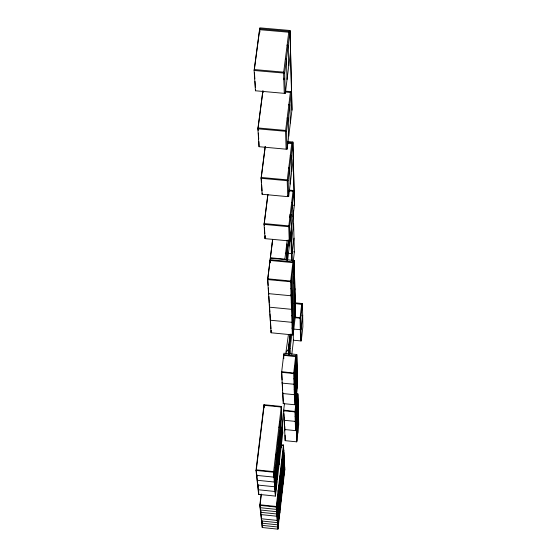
<?xml version="1.0" encoding="UTF-8"?>
<svg xmlns="http://www.w3.org/2000/svg" width="557" height="557" viewBox="0 0 557 557"><rect width="100%" height="100%" fill="white"/><g stroke="black" fill="none" stroke-linecap="round" stroke-linejoin="round"><path stroke-width="0.84" d="M284.509 403.212L283.624 410.767L285.191 440.664L296.763 441.833L298.733 424.497L297.884 393.862L296.261 393.702M300.717 339.206L300.947 337.486M297.041 377.542L295.071 394.711L294.375 394.593M300.564 340.814L301.253 340.884L302.883 326.722L302.472 303.656L301.762 303.586M297.187 382.736L295.238 399.787L294.542 399.717M294.709 404.654L295.398 404.723L297.334 387.846L296.951 374.555M296.874 395.059L294.938 411.902L283.624 410.767M295.572 430.54L296.233 430.603L295.628 411.922L297.542 395.219L296.867 395.15M298.594 425.722L297.884 393.862M295.259 421.412L295.335 420.988M284.383 417.743L284.126 420.291L295.934 421.433L297.814 404.911M295.642 430.004L295.565 430.631L294.952 411.853L295.628 411.922M295.725 428.96L295.962 427.115M297.953 409.673L296.087 426.077L295.419 425.966M296.233 430.603L298.086 414.352L297.542 395.219M296.763 441.833L296.408 430.714L298.413 413.078M292.369 334.75L293.135 334.82L295.301 316.292L293.762 262.068L292.94 261.992M276.314 480.385L281.32 437.537M281.452 436.403L282.413 428.145L280.77 427.985M275.228 490.216L275.395 488.489M276.328 480.788L282.49 427.769M275.054 491.406L275.652 491.469L276.711 482.376L275.666 467.88L275.047 467.817M291.826 354.301L293.428 340.55L293.191 333.072M275.402 496.092L282.775 432.866L281.306 406.45L263.983 404.709L256.004 470.421L258.615 494.358L275.402 496.092L273.564 472.225L281.306 406.45M284.933 426.725L284.606 429.524L296.408 430.714M261.149 494.15L259.813 505.345L262.229 527.507L277.936 529.15L276.244 507.051L283.45 445.008L280.93 444.751M283.597 447.591L276.418 509.383L260.293 507.706L260.363 507.142M276.648 510.978L283.666 450.529M283.743 450.153L276.599 511.695L260.544 510.024M285.191 440.664L285.107 435.135M285.309 439.034L285.511 437.322M283.882 452.688L276.773 513.979L260.794 512.322L260.857 511.758M277.003 515.538L283.952 455.577M284.021 455.201L276.947 516.248L261.038 514.591M293.657 373.538L295.711 355.763M284.279 459.838L277.268 520.426L261.498 518.783M295.398 404.723L294.388 373.559L296.428 355.937L295.704 355.867M301.253 340.884L300.787 318.221L302.472 303.656M277.49 521.937L284.342 462.658M296.79 354.51L297.529 387.818L296.79 354.51L283.882 353.235L281.619 372.348L283.248 403.602L294.702 404.751L293.664 373.489M284.418 462.289L277.442 522.64L261.734 520.997L261.797 520.447L262.055 522.793M284.55 464.712L277.609 524.826L261.971 523.197L262.041 522.647M284.683 467.121L277.776 526.999L262.208 525.376M277.846 526.595L284.634 467.817M277.936 529.15L284.815 469.509L283.45 445.008M296.735 366.896L294.737 384.316L282.183 383.119L282.26 382.443M293.964 269.24L291.645 288.895L290.831 288.749M291.053 295.816L291.262 294.005M294.166 276.349L291.875 295.844L268.558 293.643L268.648 292.898M291.59 308.585L291.506 309.323L269.435 307.179L269.734 304.749M294.556 290.162L292.307 309.351L291.513 309.205M294.792 290.141L294.959 288.672M282.803 392.873L282.726 393.527L294.361 394.69L294.451 394.259M288.456 354.161L288.268 349.413L290.051 334.228M288.707 354.189L288.519 349.441L290.301 334.256M294.75 296.881L292.522 315.91L291.736 315.77M289.083 353.152L288.888 348.32L290.482 334.792M273.947 477.175L281.612 411.922M290.824 334.179L289.111 348.766L288.61 348.71L288.825 354.231M275.652 491.469L274.573 477.189L275.666 467.88M283.248 403.602L283.325 402.955M294.938 303.468L292.731 322.35L291.945 322.211M275.402 472.489L280.714 427.219L279.029 427.052M274.385 481.443L274.316 482.028L257.313 480.28L257.383 479.688L257.647 482.084M275.43 472.837L280.791 426.829M290.336 353.549L290.141 348.445L291.833 334.068M276.021 472.775L274.942 482.049L274.322 481.944M295.119 309.943L292.933 328.679L292.16 328.539M272.638 239.336L267.645 279.579L271.092 332.78L292.362 334.861L292.446 334.144M275.987 475.957L281.097 432.037M289.306 240.13L289.215 240.923L265 238.64L264.074 224.387L267.806 194.894M287.586 260.377L291.395 228.669M289.222 240.798L290.093 240.882L291.506 229.115L291.102 214.577L292.536 202.706L291.652 202.623M291.534 228.899L292.94 217.195L292.564 202.483L293.985 190.668L293.1 190.591M292.961 216.979L294.465 204.51L292.878 142.014L287.684 141.541M293.609 223.768L291.736 239.531L290.949 239.454L291.729 239.461M261.379 494.177L260.035 505.366L262.444 527.528L262.646 525.801M291.464 252.878L291.381 253.581L287.969 253.254M293.999 238.083L292.16 253.609L291.388 253.47M290.58 281.779L292.947 261.867M293.267 261.198L294.375 251.889L293.254 210.72M262.229 527.507L262.431 525.78M293.135 334.82L291.415 281.807L293.762 262.068M294.18 260.46L295.523 316.265L294.18 260.46L270.298 258.183L270.444 260.662M271.092 332.78L271.384 330.343M287.739 196.503L288.658 196.586L290.155 184.276L289.703 168.019L291.227 155.584L290.288 155.5M290.19 184.04L291.673 171.8L291.255 155.354L292.759 142.989L291.833 142.905M291.701 171.57L293.184 159.393M264.227 404.737L256.248 470.449L258.845 494.379M284.815 259.569L287.21 240.178M289.87 217.822L290.274 214.445M290.093 240.882L289.64 226.741L291.074 214.8L290.19 214.724M286.194 260.196L288.547 240.227M286.312 259.666L288.672 240.039M286.152 149.032L287.127 149.123L288.714 136.235L288.206 118.042L289.821 105.022L288.825 104.932M288.742 135.992L290.322 123.181L289.849 104.779L291.45 91.835L290.462 91.745M290.35 122.944L292.042 109.304L290.03 30.489L259.792 27.85L254.117 70.481L255.433 90.77L284.272 93.346L283.604 73.051M287.196 180.726L291.84 142.766M270.368 319.488L270.277 320.219L291.938 322.322M288.658 196.586L288.15 180.76L289.675 168.256L288.742 168.172M293.497 205.261L294.361 205.338L292.878 142.014M284.279 93.193L285.316 93.284L287.015 79.735L286.437 59.112L288.157 45.423L287.106 45.333M287.05 79.484L288.735 66.025L288.192 45.166L289.905 31.568L288.853 31.477M288.763 65.775L290.441 52.4M267.764 279.141L270.041 260.78M272.658 239.677L270.417 257.766L284.919 259.144M287.127 149.123L286.549 131.382L288.178 118.286L287.182 118.195M264.199 223.956L267.931 194.435M283.59 73.099L288.867 31.31M285.316 93.284L284.669 73.148L286.402 59.369L285.344 59.279M291.924 110.209L290.03 30.489M265.076 237.484L265.292 235.778M265 238.64L265.313 236.14M287.21 180.677L287.732 196.642L262.124 194.261L261.094 178.31L265.188 146.414M261.233 177.885L265.216 146.846M262.124 194.261L262.208 193.021M285.337 91.139L290.476 91.599L285.539 131.341L286.138 149.185L259.047 146.707L258.887 141.575M259.047 146.707L257.891 128.834L262.848 90.882M258.037 128.416L262.876 91.369M254.389 69.235L259.583 30.231M255.433 90.77L255.552 89.851M288.429 334.597L285.734 353.723L286.98 350.854L288.303 349.705L288.491 354.294M289.918 31.408L259.673 28.769L259.861 32.125M288.749 32.229L259.548 29.681L259.694 32.202M287.14 45.075L288.192 45.166M285.379 59.021L286.437 59.112M283.708 72.159L254.243 69.548L254.277 70.078M254.117 70.481L284.669 73.148M285.226 92.009L290.364 92.469M288.86 104.688L289.849 104.779M287.21 117.952L288.206 118.042M285.65 130.449L258.009 127.943L258.176 130.498M286.549 131.382L257.891 128.834M287.523 142.369L292.773 142.85M287.426 143.205L291.736 143.602M290.315 155.271L291.255 155.354M288.77 167.935L289.703 168.019M287.301 179.876L261.205 177.46L261.525 182.501M261.094 178.31L288.15 180.76M289.737 190.146L293.114 190.459L288.735 226.706L264.074 224.387M288.798 190.863L293.017 191.253M291.68 202.4L292.564 202.483M291.102 214.577L290.218 214.494L290.322 217.864M288.832 225.898L264.178 223.58L264.29 225.258M289.64 226.741L288.749 226.657L289.382 245.017M287.635 245.588L289.292 245.748L289.125 240.652M293.623 251.82L294.375 251.889M285.275 253.24L286.959 253.4L286.646 244.85M293.999 261.971L270.11 259.694L270.263 262.263M292.857 262.625L270.02 260.453L270.117 262.145M290.67 281.02L267.743 278.82L268.168 285.442M267.645 279.579L291.415 281.807M294.368 283.395L293.567 283.318L294.368 283.325L292.091 302.66L291.29 302.514M291.06 295.697L291.868 295.774M294.994 302.827L301.769 303.481L300.063 318.193L300.557 340.912L293.156 340.188M294.159 303.398L301.699 304.414M302.681 315.408L301.985 315.339L302.681 315.353L301.024 329.765L293.63 329.09M295.043 317.037L300.146 317.796M300.787 318.221L294.966 317.699M288.888 348.32L290.141 348.445M296.63 355.853L283.722 354.586L283.805 356.313M295.864 361.368L296.582 361.437L294.562 378.983L293.845 378.857M295.871 361.423L296.582 361.493M281.619 372.348L294.388 373.559M296.345 377.472L297.041 377.597M294.026 384.191L294.737 384.26M294.2 389.434L294.904 389.559L296.888 372.264L296.428 355.937M296.115 394.983L297.737 395.143M294.542 399.668L295.231 399.738M297.006 400.017L297.682 400.079L295.781 416.72L295.106 416.601M297.006 400.065L297.682 400.128M295.266 421.322L295.934 421.391M296.93 425.151L298.58 425.318M279.043 427.24L280.721 427.407M280.777 428.166L282.427 428.333M280.791 428.354L282.434 428.521M277.254 442.167L278.939 442.342L278.632 437.537M280.86 445.301L283.388 445.558L284.759 470.038M277.922 452.256L279.579 452.423L279.287 447.793M277.393 464.496L279.036 464.663L278.737 460.159M256.004 470.421L273.564 472.225M274.573 477.189L256.784 475.406L256.861 474.815L257.035 476.444M275.764 477.558L276.369 477.655L275.304 486.818L257.835 485.063M275.708 478.832L277.358 478.999L277.052 474.606M274.692 486.721L275.297 486.783M258.344 489.763L275.047 491.49L275.116 490.905L275.464 495.514M259.813 505.345L276.244 507.051M256.498 471.501L256.317 469.85L273.633 471.626L274.03 476.75M257.905 484.479L258.163 486.832M258.497 489.951L258.747 492.263M260.377 507.302L260.105 504.802L276.307 506.48L277.999 528.607M260.697 510.226L260.878 511.918M261.289 515.712L261.47 517.39M262.354 525.55L262.507 526.985M264.283 406.882L264.15 405.322L281.236 407.035L282.712 433.43M263.983 404.709L264.199 407.271M274.935 488.559L275.054 490.125M277.63 499.204L277.783 501.237M277.971 503.883L278.117 505.881M278.451 510.442L278.597 512.391M278.779 514.919L278.918 516.833M277.567 499.761L277.713 501.794M277.908 504.44L278.054 506.438M278.389 510.992L278.528 512.941M278.716 515.469L278.855 517.376M275.722 454.199L276.056 458.933M277.121 474.028L277.428 478.428M278.249 490.049L278.396 492.13M278.584 494.825L278.73 496.872M278.918 499.525L279.196 503.514M279.377 506.097L279.517 508.054M279.698 510.588L279.83 512.51M275.652 454.797L275.987 459.525M278.18 490.613L278.326 492.687M278.521 495.382L278.667 497.422M278.848 500.075L279.134 504.064M279.315 506.647L279.454 508.597M279.635 511.131L279.767 513.053M279.315 484.694L279.461 486.783M279.642 489.492L279.781 491.546M280.101 496.217L280.234 498.216M280.408 500.813L280.54 502.776M279.252 485.251L279.391 487.34M279.579 490.049L279.718 492.096M280.032 496.767L280.171 498.766M280.345 501.356L280.477 503.312M276.864 452.639L277.184 457.332M277.205 457.694L277.518 462.303M277.546 462.658L277.852 467.184M276.794 453.231L277.114 457.917M277.135 458.279L277.456 462.881M277.477 463.236L277.783 467.762M277.477 439.292L277.79 444.131M278.806 459.588L279.099 464.092M279.879 475.991L280.018 478.122M280.206 480.886L280.338 482.975M280.519 485.69L280.784 489.777M280.958 492.423L281.09 494.428M281.264 497.025L281.389 498.988M277.407 439.884L277.72 444.723M279.816 476.548L279.955 478.672M280.136 481.436L280.275 483.525M280.456 486.24L280.721 490.327M280.895 492.966L281.027 494.964M281.201 497.561L281.327 499.525M254.458 72.932L254.841 78.85M255.009 81.392L255.385 87.317M258.337 133.053L258.727 139.02M261.693 185.021L262.068 190.905M264.45 227.778L264.826 233.648M264.993 236.161L265.097 237.839M268.328 287.927L268.759 294.59M268.871 296.282L269.303 303.057M269.414 304.749L269.894 312.15M269.999 313.786L270.382 319.781M270.528 322.009L270.96 328.714M271.071 330.392L271.175 332.063M280.937 470.742L281.076 472.872M281.25 475.65L281.382 477.746M281.682 482.536L281.807 484.576M281.974 487.236L282.107 489.241M278.702 436.953L279.008 441.757M279.029 442.133L279.329 446.853M279.349 447.215L279.642 451.852M280.874 471.292L281.007 473.429M281.181 476.2L281.313 478.296M281.619 483.079L281.745 485.119M281.919 487.772L282.044 489.784M278.96 442.711L279.259 447.431M279.447 422.519L279.746 427.484M280.707 443.337L280.986 447.96M281.724 460.166L281.856 462.352M282.023 465.186L282.155 467.33M282.322 470.115L282.573 474.313M282.74 477.029L282.865 479.083M283.026 481.749L283.144 483.768M280.415 422.109L281.327 437.718M279.517 421.934L279.816 426.899M280.77 442.766L281.048 447.396M281.786 459.609L281.919 461.795M282.086 464.635L282.218 466.787M282.385 469.572L282.636 473.77M282.803 476.493L282.928 478.547M283.088 481.213L283.207 483.232M282.824 454.477L282.956 456.67M283.116 459.518L283.241 461.676M283.527 466.585L283.645 468.688M283.805 471.417L283.924 473.478M282.761 455.027L282.886 457.22M283.053 460.068L283.179 462.219M283.464 467.128L283.583 469.224M283.743 471.953L283.861 474.014M280.547 420.946L281.459 436.584M280.484 421.531L281.396 437.154M272.276 242.734L272.373 244.446M263.008 90.861L263.099 92.539M282.127 379.958L281.696 371.665L293.741 373.106M282.246 382.206L282.664 390.262M282.789 392.636L283.241 401.277M283.792 411.86L283.701 410.126L295.022 411.477M283.882 413.593L284.328 422.178M284.418 423.856L284.676 428.897M284.752 428.27L284.885 430.846M283.805 358.652L283.645 355.262L295.642 356.696M289.146 348.459L289.375 354.356M286.987 254.055L287.231 260.725M286.737 244.105L287.05 252.655M287.071 253.31L287.321 259.994M283.903 78.071L283.959 79.762M287.816 195.403L287.83 195.806M291.13 294.757L291.151 295.377M292.223 327.453L292.279 329.124M290.594 281.731L292.362 334.861M291.255 227.695L291.304 229.393M290.733 232.541L291.59 260.37M296.554 429.461L296.902 440.601M297.487 421.259L297.821 432.538M297.341 422.505L297.682 433.764M291.395 228.342L292.362 260.363"/></g></svg>
